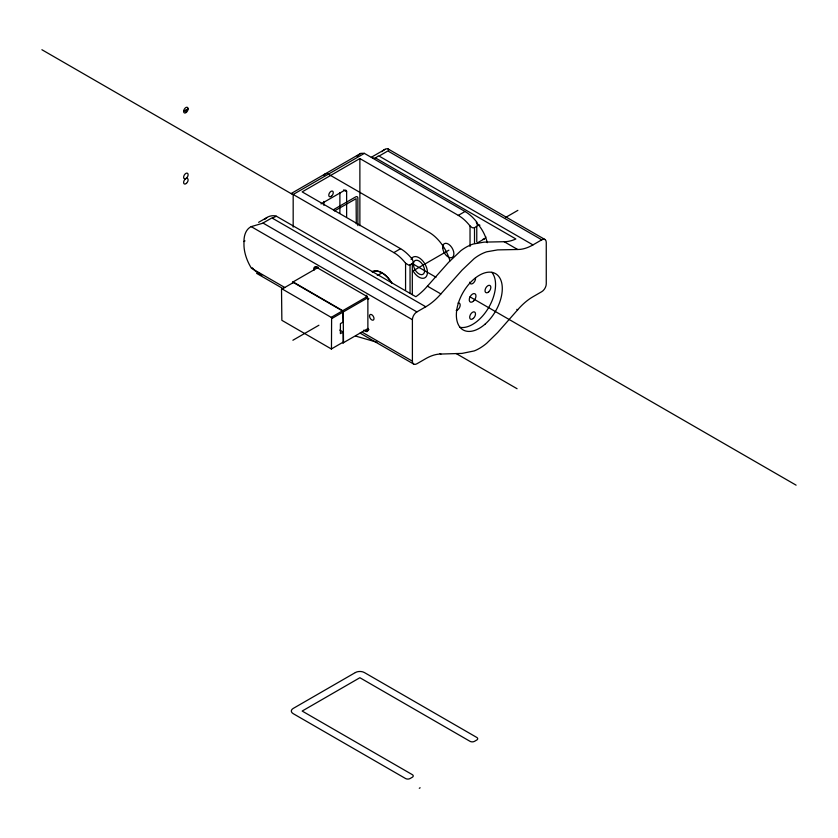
<?xml version="1.0" encoding="UTF-8"?>
<svg xmlns="http://www.w3.org/2000/svg" width="838" height="838" viewBox="0 0 838 838"><rect width="100%" height="100%" fill="white"/><g stroke="black" fill="none" stroke-linecap="round" stroke-linejoin="round"><path stroke-width="1.26" d="M281.516 289.372L282.197 288.984L331.607 317.612L331.46 349.037L281.861 320.326L281.516 289.372L293.426 282.5L342.836 311.139L343.171 322.054L340.406 323.646L340.406 333.629L343.171 332.037L343.171 342.145L331.314 348.985M292.745 282.888L293.426 282.5M343.161 342.197L342.595 342.522M541.767 239.815L532.958 244.906L379.069 156.057L387.879 150.966L541.767 239.815A6.348 3.666 -60 0 1 546.261 242.402L546.261 283.893A6.348 3.666 -60 0 1 541.767 291.676L532.958 296.767A47.64 27.507 -60 0 0 517.654 309.84L497.657 332.539L486.679 343.276A47.158 27.225 -60 0 1 480.038 348.032A52.124 30.095 -60 0 1 478.624 348.838L477.911 349.226A40.643 23.464 -60 0 1 474.161 350.933L462.031 353.406L440.882 354.045A47.64 27.507 -60 0 0 425.788 358.633L416.895 363.776A6.348 3.666 -60 0 1 412.401 361.178L362.1 332.141M264.808 219.367A31.76 18.342 60 0 1 275.943 215.963L415.847 296.736A47.64 27.507 -60 0 0 427.411 286.156L448.56 262.367L460.691 250.845A40.643 23.464 -60 0 1 464.441 248.216L465.153 247.776A48.143 27.801 -60 0 1 473.208 244.026L484.175 242.119L504.183 241.711A47.64 27.507 -60 0 0 515.873 238.977L375.99 158.225A31.76 18.342 60 0 0 372.795 157.994M412.401 361.178L412.401 319.687A6.348 3.666 -60 0 1 416.895 311.904L425.788 306.771A47.64 27.507 -60 0 0 440.882 293.939L462.031 270.15L474.161 258.628A40.643 23.464 -60 0 1 477.911 255.999L478.624 255.559A48.143 27.801 -60 0 1 486.679 251.809L497.657 249.892L517.654 249.494A47.64 27.507 -60 0 0 532.958 244.906M388.455 150.515C389.691 148.85 386.475 148.2 385.071 149.342L371.339 157.251M357.114 156.151L360.853 153.344L364.237 153.291L465.038 211.49A31.76 18.342 60 0 1 476.77 222.091L477.534 225.579L474.497 227.81L474.528 243.25M412.317 294.63L412.317 263.708L413.249 261.833L412.317 259.298A31.76 18.342 60 0 0 400.574 248.697L302.162 191.881L359.879 158.56L458.302 215.376A31.76 18.342 60 0 1 470.034 225.977L472.276 227.747L474.465 227.831M476.77 226.501L476.77 241.952M183.627 111.423L188.121 108.825M364.373 153.375L293.174 194.479L293.174 227.129M258.607 222.332L267.071 217.451M284.962 287.602L251.431 268.244A31.76 18.342 60 0 1 243.963 244.612L243.963 241.522A31.76 18.342 60 0 1 251.211 226.627L262.483 223.317L271.9 217.922L425.788 306.771M243.963 241.522L245.01 240.915M320.996 203.927L344.387 190.425A3.174 1.833 -60 0 1 346.628 191.724L346.628 216.853M333.346 209.772L355.626 196.909A3.174 1.833 -60 0 1 357.868 198.208L357.868 225.632M334.467 210.946L356.098 198.679L356.297 223.924M314.082 270.171L314.082 268.244L317.162 266.463M318.44 267.28L292.41 282.312L293.091 281.924L343.171 310.94L343.507 342.669L342.836 343.056L368.186 328.423M360.529 153.48L291.352 193.421L393.839 252.594L400.574 248.697M458.302 215.376L465.038 211.49M377.268 275.325L382.254 272.968M393.839 252.594A31.76 18.342 60 0 1 405.571 263.195L408.913 265.248L412.317 263.708M314.082 268.244A2.86 1.655 60 0 1 316.104 267.071L365.85 295.793L366.908 295.186M331.272 317.319L342.501 310.835M342.836 310.636L367.086 296.642M292.891 340.249L318.901 325.238M412.736 271.062L448.906 250.174M505.44 217.545L517.874 210.359M331.942 318.482L343.171 311.998M343.507 311.809L367.756 297.804M363.786 330.13L365.85 331.324A2.86 1.655 60 0 0 367.872 330.151L367.872 299.292L368.93 298.684M477.775 242.674L484.406 238.851M365.85 331.324L368.93 329.544M419.293 788.275L420.131 787.783M410.033 265.028L410.065 293.352M355.783 336.122L376.911 342.229M387.963 148.881L544.951 239.5M504.183 241.711L517.654 249.494M343.549 189.943L346.628 191.724M516.816 309.358L517.654 309.84M41.9 49.725L292.169 194.217M412.202 263.52L435.99 277.252M469.961 296.861L796.1 485.16M427.411 286.156L440.882 293.939M263.006 223.055L416.895 311.904M251.211 226.627L412.401 319.687M456.061 353.489L517.067 388.717M440.044 353.563L440.882 354.045M360.057 333.105L413.721 364.09M339.799 330.088L343.171 332.037M256.606 273.356L283.066 288.649M470.034 225.977L470.034 246.424M405.571 263.195L405.571 290.095M359.879 158.56L359.879 225.705M339.893 192.625L339.893 212.967M323.866 201.413L323.866 205.31M185.868 110.124L185.868 112.376M324.065 175.352A6.348 3.666 60 0 1 328.36 174.168L429.014 232.283A31.76 18.342 60 0 1 449.922 260.817M272.58 218.037A16.404 5.447 -15.6 0 1 276.289 216.288M375.56 158.11A16.404 6.055 -13 0 1 378.441 155.941M381.866 151.72A31.76 18.342 60 0 1 385.071 149.342M260.335 273.9A15.985 14.403 29.8 0 1 252.28 267.731M261.896 275.21A4.106 3.017 20 0 1 260.209 274.644M491.812 272.298A32.473 18.75 -60 0 1 488.837 307.274A32.473 18.75 -60 0 1 460.031 327.354M458.072 303.042A4.127 2.388 -60 0 1 460.031 306.237A4.127 2.388 -60 0 1 456.197 310.51M475.471 277.933A4.127 2.388 -60 0 1 472.988 283.317A4.127 2.388 -60 0 1 469.689 282.186M476.256 222.374A26.208 15.126 60 0 1 487.245 242.727M365.85 295.793A2.86 1.655 60 0 1 367.872 299.292M372.659 272.015A19.211 11.093 60 0 1 392.027 283.422M371.894 271.721A19.85 11.46 60 0 1 391.901 283.506M411.112 259.487A11.91 6.872 60 0 1 423.211 261.456A11.91 6.872 60 0 1 425.495 277.388A11.91 6.872 60 0 1 412.631 270.14M485.841 236.871A7.94 4.588 60 0 1 483.013 239.218M477.367 224.773A7.94 4.588 60 0 1 479.933 225.223M355.396 672.537L293.174 708.456A6.348 3.666 0 0 0 293.174 713.641L405.571 778.533A3.174 1.833 0 0 0 410.065 778.533L412.317 777.245A3.174 1.833 0 0 0 412.317 774.647L302.162 711.053L359.879 677.722L470.034 741.326A3.174 1.833 0 0 0 474.528 741.326L476.77 740.027A3.174 1.833 0 0 0 476.77 737.43L364.373 672.537A6.348 3.666 0 0 0 355.396 672.537M186.434 183.365A3.174 1.833 -60 0 0 187.471 178.442A3.174 1.833 -60 0 0 183.7 181.752A3.174 1.833 -60 0 0 186.434 183.365M186.308 178.285A3.174 1.833 -60 0 0 187.555 173.309A3.174 1.833 -60 0 0 183.742 176.389A3.174 1.833 -60 0 0 186.308 178.285M186.308 112.418A3.174 1.833 -60 0 0 187.555 107.442A3.174 1.833 -60 0 0 183.742 110.522A3.174 1.833 -60 0 0 186.308 112.418M442.736 248.362A7.94 4.588 60 0 0 451.818 257.612A7.94 4.588 60 0 0 450.289 245.639A7.94 4.588 60 0 0 442.736 248.362M413.49 265.489A7.94 4.588 60 0 0 422.677 274.466A7.94 4.588 60 0 0 420.833 262.378A7.94 4.588 60 0 0 413.49 265.489M485.275 323.971A32.473 18.75 -60 0 0 495.572 273.67A32.473 18.75 -60 0 0 457.15 307.735A32.473 18.75 -60 0 0 485.275 323.971M488.68 291.875A4.127 2.388 -60 0 0 489.989 285.475A4.127 2.388 -60 0 0 485.108 289.812A4.127 2.388 -60 0 0 488.68 291.875M473.355 318.419A4.127 2.388 -60 0 0 474.664 312.029A4.127 2.388 -60 0 0 469.772 316.355A4.127 2.388 -60 0 0 473.355 318.419M473.47 301.156A4.766 2.755 -60 0 0 474.978 293.771A4.766 2.755 -60 0 0 469.343 298.778A4.766 2.755 -60 0 0 473.47 301.156M369.537 316.471A3.174 1.833 60 0 0 373.182 320.137A3.174 1.833 60 0 0 372.533 315.329A3.174 1.833 60 0 0 369.537 316.471M331.387 196.27A3.174 1.833 -60 0 0 332.759 191.284A3.174 1.833 -60 0 0 328.925 194.227A3.174 1.833 -60 0 0 331.387 196.27"/></g></svg>
